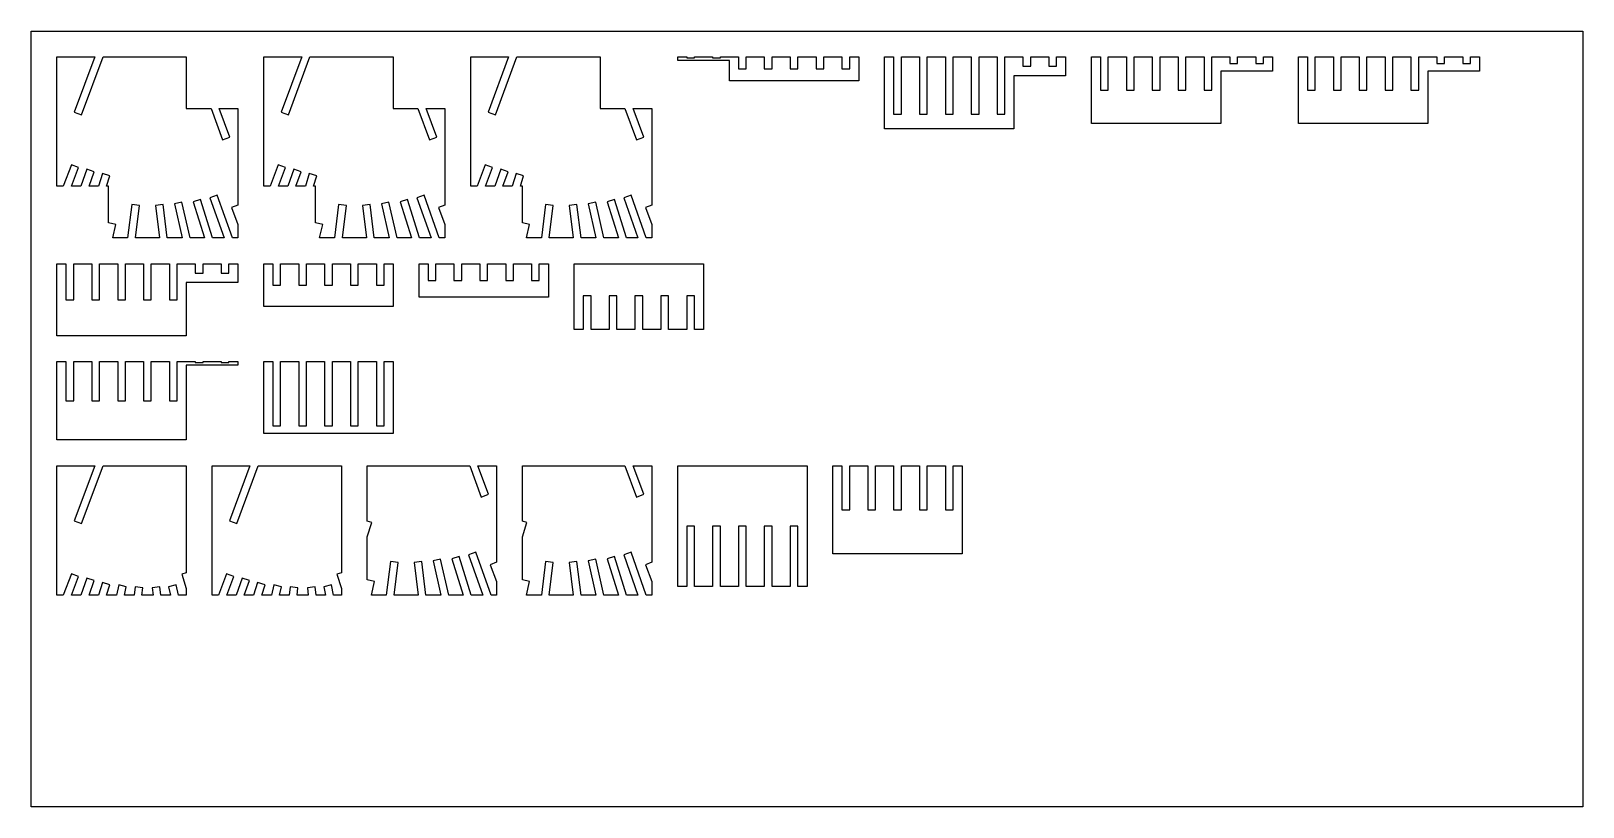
# Model space of a CAD drawing. Header units: metres. Extents: x 0 to 600, y 0 to 300.
import ezdxf

# ---------------------------------------------------------------- set-up
doc = ezdxf.new("R2010")
doc.units = ezdxf.units.M

msp = doc.modelspace()

# ---------------------------------------------------------------- linework, layer by layer
at = {"layer": 'C-1'}
for p, q in [((250, 85.266576), (250, 131.934626)), ((250, 131.934626), (300, 131.934626)), ((300, 131.934626), (300, 85.266576)), ((256.5, 108.600601), (253.5, 108.600601)), ((253.5, 108.600601), (253.5, 85.266576)), ((256.5, 85.266576), (256.5, 108.600601)), ((266.5, 108.600601), (263.5, 108.600601)), ((263.5, 108.600601), (263.5, 85.266576)), ((266.5, 85.266576), (266.5, 108.600601)), ((276.5, 108.600601), (273.5, 108.600601)), ((273.5, 108.600601), (273.5, 85.266576)), ((276.5, 85.266576), (276.5, 108.600601)), ((286.5, 108.600601), (283.5, 108.600601)), ((283.5, 108.600601), (283.5, 85.266576)), ((286.5, 85.266576), (286.5, 108.600601)), ((296.5, 108.600601), (293.5, 108.600601)), ((293.5, 108.600601), (293.5, 85.266576)), ((296.5, 85.266576), (296.5, 108.600601)), ((253.5, 85.266576), (250, 85.266576)), ((263.5, 85.266576), (256.5, 85.266576)), ((273.5, 85.266576), (266.5, 85.266576)), ((283.5, 85.266576), (276.5, 85.266576)), ((293.5, 85.266576), (286.5, 85.266576)), ((300, 85.266576), (296.5, 85.266576))]:
    msp.add_line(p, q, dxfattribs=at)
at = {"layer": 'C-10'}
for p, q in [((310, 97.843293), (310, 131.934626)), ((310, 131.934626), (313.5, 131.934626)), ((313.5, 131.934626), (313.5, 114.888959)), ((316.5, 114.888959), (316.5, 131.934626)), ((316.5, 131.934626), (323.5, 131.934626)), ((323.5, 131.934626), (323.5, 114.888959)), ((326.5, 114.888959), (326.5, 131.934626)), ((326.5, 131.934626), (333.5, 131.934626)), ((333.5, 131.934626), (333.5, 114.888959)), ((336.5, 114.888959), (336.5, 131.934626)), ((336.5, 131.934626), (343.5, 131.934626)), ((343.5, 131.934626), (343.5, 114.888959)), ((346.5, 114.888959), (346.5, 131.934626)), ((346.5, 131.934626), (353.5, 131.934626)), ((353.5, 131.934626), (353.5, 114.888959)), ((356.5, 114.888959), (356.5, 131.934626)), ((356.5, 131.934626), (360, 131.934626)), ((360, 131.934626), (360, 97.843293)), ((313.5, 114.888959), (316.5, 114.888959)), ((323.5, 114.888959), (326.5, 114.888959)), ((333.5, 114.888959), (336.5, 114.888959)), ((343.5, 114.888959), (346.5, 114.888959)), ((353.5, 114.888959), (356.5, 114.888959)), ((360, 97.843293), (310, 97.843293))]:
    msp.add_line(p, q, dxfattribs=at)
at = {"layer": 'C-11'}
for p, q in [((90, 144.333823), (90, 172.209643)), ((90, 172.209643), (93.5, 172.209643)), ((93.5, 172.209643), (93.5, 147.385496)), ((96.5, 147.385496), (96.5, 172.209643)), ((96.5, 172.209643), (103.5, 172.209643)), ((103.5, 172.209643), (103.5, 147.385496)), ((106.5, 147.385496), (106.5, 172.209643)), ((106.5, 172.209643), (113.5, 172.209643)), ((113.5, 172.209643), (113.5, 147.385496)), ((116.5, 147.385496), (116.5, 172.209643)), ((116.5, 172.209643), (123.5, 172.209643)), ((123.5, 172.209643), (123.5, 147.385496)), ((126.5, 147.385496), (126.5, 172.209643)), ((126.5, 172.209643), (133.5, 172.209643)), ((133.5, 172.209643), (133.5, 147.385496)), ((136.5, 147.385496), (136.5, 172.209643)), ((136.5, 172.209643), (140, 172.209643)), ((140, 172.209643), (140, 144.333823)), ((140, 144.333823), (90, 144.333823)), ((93.5, 147.385496), (96.5, 147.385496)), ((103.5, 147.385496), (106.5, 147.385496)), ((113.5, 147.385496), (116.5, 147.385496)), ((123.5, 147.385496), (126.5, 147.385496)), ((133.5, 147.385496), (136.5, 147.385496))]:
    msp.add_line(p, q, dxfattribs=at)
at = {"layer": 'C-12'}
for p, q in [((210, 184.665847), (210, 210)), ((210, 210), (260, 210)), ((260, 210), (260, 184.665847)), ((216.5, 197.651885), (213.5, 197.651885)), ((213.5, 197.651885), (213.5, 184.665847)), ((216.5, 184.665847), (216.5, 197.651885)), ((226.5, 197.651885), (223.5, 197.651885)), ((223.5, 197.651885), (223.5, 184.665847)), ((226.5, 184.665847), (226.5, 197.651885)), ((236.5, 197.651885), (233.5, 197.651885)), ((233.5, 197.651885), (233.5, 184.665847)), ((236.5, 184.665847), (236.5, 197.651885)), ((246.5, 197.651885), (243.5, 197.651885)), ((243.5, 197.651885), (243.5, 184.665847)), ((246.5, 184.665847), (246.5, 197.651885)), ((256.5, 197.651885), (253.5, 197.651885)), ((253.5, 197.651885), (253.5, 184.665847)), ((256.5, 184.665847), (256.5, 197.651885)), ((213.5, 184.665847), (210, 184.665847)), ((223.5, 184.665847), (216.5, 184.665847)), ((233.5, 184.665847), (226.5, 184.665847)), ((243.5, 184.665847), (236.5, 184.665847)), ((253.5, 184.665847), (246.5, 184.665847)), ((260, 184.665847), (256.5, 184.665847))]:
    msp.add_line(p, q, dxfattribs=at)
at = {"layer": 'C-2'}
for p, q in [((90, 193.449925), (90, 210)), ((90, 210), (93.5, 210)), ((93.5, 210), (93.5, 201.724963)), ((96.5, 201.724963), (96.5, 210)), ((96.5, 210), (103.5, 210)), ((103.5, 210), (103.5, 201.724963)), ((106.5, 201.724963), (106.5, 210)), ((106.5, 210), (113.5, 210)), ((113.5, 210), (113.5, 201.724963)), ((116.5, 201.724963), (116.5, 210)), ((116.5, 210), (123.5, 210)), ((123.5, 210), (123.5, 201.724963)), ((126.5, 201.724963), (126.5, 210)), ((126.5, 210), (133.5, 210)), ((133.5, 210), (133.5, 201.724963)), ((136.5, 201.724963), (136.5, 210)), ((136.5, 210), (140, 210)), ((140, 210), (140, 193.449925)), ((93.5, 201.724963), (96.5, 201.724963)), ((103.5, 201.724963), (106.5, 201.724963)), ((113.5, 201.724963), (116.5, 201.724963)), ((123.5, 201.724963), (126.5, 201.724963)), ((133.5, 201.724963), (136.5, 201.724963)), ((140, 193.449925), (90, 193.449925))]:
    msp.add_line(p, q, dxfattribs=at)
at = {"layer": 'C-3'}
for p, q in [((150, 197.129852), (150, 210)), ((150, 210), (153.5, 210)), ((153.5, 210), (153.5, 203.564926)), ((156.5, 203.564926), (156.5, 210)), ((156.5, 210), (163.5, 210)), ((163.5, 210), (163.5, 203.564926)), ((166.5, 203.564926), (166.5, 210)), ((166.5, 210), (173.5, 210)), ((173.5, 210), (173.5, 203.564926)), ((176.5, 203.564926), (176.5, 210)), ((176.5, 210), (183.5, 210)), ((183.5, 210), (183.5, 203.564926)), ((186.5, 203.564926), (186.5, 210)), ((186.5, 210), (193.5, 210)), ((193.5, 210), (193.5, 203.564926)), ((196.5, 203.564926), (196.5, 210)), ((196.5, 210), (200, 210)), ((200, 210), (200, 197.129852)), ((153.5, 203.564926), (156.5, 203.564926)), ((163.5, 203.564926), (166.5, 203.564926)), ((173.5, 203.564926), (176.5, 203.564926)), ((183.5, 203.564926), (186.5, 203.564926)), ((193.5, 203.564926), (196.5, 203.564926)), ((200, 197.129852), (150, 197.129852))]:
    msp.add_line(p, q, dxfattribs=at)
at = {"layer": 'C-4'}
for p, q in [((250, 288.608409), (250, 290)), ((250, 290), (253.5, 290)), ((270, 288.608409), (250, 288.608409)), ((253.5, 290), (253.5, 289.608409)), ((253.5, 289.608409), (256.5, 289.608409)), ((256.5, 289.608409), (256.5, 290)), ((256.5, 290), (263.5, 290)), ((263.5, 290), (263.5, 289.608409)), ((263.5, 289.608409), (266.5, 289.608409)), ((266.5, 289.608409), (266.5, 290)), ((266.5, 290), (273.5, 290)), ((270, 280.684746), (270, 288.608409)), ((273.5, 290), (273.5, 285.342373)), ((276.5, 285.342373), (276.5, 290)), ((276.5, 290), (283.5, 290)), ((283.5, 290), (283.5, 285.342373)), ((286.5, 285.342373), (286.5, 290)), ((286.5, 290), (293.5, 290)), ((293.5, 290), (293.5, 285.342373)), ((296.5, 285.342373), (296.5, 290)), ((296.5, 290), (303.5, 290)), ((303.5, 290), (303.5, 285.342373)), ((306.5, 285.342373), (306.5, 290)), ((306.5, 290), (313.5, 290)), ((313.5, 290), (313.5, 285.342373)), ((316.5, 285.342373), (316.5, 290)), ((316.5, 290), (320, 290)), ((320, 290), (320, 280.684746)), ((273.5, 285.342373), (276.5, 285.342373)), ((283.5, 285.342373), (286.5, 285.342373)), ((293.5, 285.342373), (296.5, 285.342373)), ((303.5, 285.342373), (306.5, 285.342373)), ((313.5, 285.342373), (316.5, 285.342373)), ((320, 280.684746), (270, 280.684746))]:
    msp.add_line(p, q, dxfattribs=at)
at = {"layer": 'C-5'}
for p, q in [((330, 262.209643), (330, 290)), ((330, 290), (333.5, 290)), ((333.5, 290), (333.5, 267.89342)), ((336.5, 267.89342), (336.5, 290)), ((336.5, 290), (343.5, 290)), ((343.5, 290), (343.5, 267.89342)), ((346.5, 267.89342), (346.5, 290)), ((346.5, 290), (353.5, 290)), ((353.5, 290), (353.5, 267.89342)), ((356.5, 267.89342), (356.5, 290)), ((356.5, 290), (363.5, 290)), ((363.5, 290), (363.5, 267.89342)), ((366.5, 267.89342), (366.5, 290)), ((366.5, 290), (373.5, 290)), ((373.5, 290), (373.5, 267.89342)), ((376.5, 267.89342), (376.5, 290)), ((376.5, 290), (383.5, 290)), ((383.5, 290), (383.5, 286.35651)), ((386.5, 286.35651), (386.5, 290)), ((386.5, 290), (393.5, 290)), ((393.5, 290), (393.5, 286.35651)), ((396.5, 286.35651), (396.5, 290)), ((396.5, 290), (400, 290)), ((400, 290), (400, 282.713021)), ((380, 282.713021), (380, 262.209643)), ((400, 282.713021), (380, 282.713021)), ((383.5, 286.35651), (386.5, 286.35651)), ((393.5, 286.35651), (396.5, 286.35651)), ((333.5, 267.89342), (336.5, 267.89342)), ((343.5, 267.89342), (346.5, 267.89342)), ((353.5, 267.89342), (356.5, 267.89342)), ((363.5, 267.89342), (366.5, 267.89342)), ((373.5, 267.89342), (376.5, 267.89342)), ((380, 262.209643), (330, 262.209643))]:
    msp.add_line(p, q, dxfattribs=at)
at = {"layer": 'C-6'}
for p, q in [((410, 264.301757), (410, 290)), ((410, 290), (413.5, 290)), ((413.5, 290), (413.5, 277.150878)), ((416.5, 277.150878), (416.5, 290)), ((416.5, 290), (423.5, 290)), ((423.5, 290), (423.5, 277.150878)), ((426.5, 277.150878), (426.5, 290)), ((426.5, 290), (433.5, 290)), ((433.5, 290), (433.5, 277.150878)), ((436.5, 277.150878), (436.5, 290)), ((436.5, 290), (443.5, 290)), ((443.5, 290), (443.5, 277.150878)), ((446.5, 277.150878), (446.5, 290)), ((446.5, 290), (453.5, 290)), ((453.5, 290), (453.5, 277.150878)), ((456.5, 277.150878), (456.5, 290)), ((456.5, 290), (463.5, 290)), ((463.5, 290), (463.5, 287.454481)), ((466.5, 287.454481), (466.5, 290)), ((466.5, 290), (473.5, 290)), ((473.5, 290), (473.5, 287.454481)), ((476.5, 287.454481), (476.5, 290)), ((476.5, 290), (480, 290)), ((480, 290), (480, 284.454481)), ((460, 284.454481), (460, 264.301757)), ((480, 284.454481), (460, 284.454481)), ((463.5, 287.454481), (466.5, 287.454481)), ((473.5, 287.454481), (476.5, 287.454481)), ((413.5, 277.150878), (416.5, 277.150878)), ((423.5, 277.150878), (426.5, 277.150878)), ((433.5, 277.150878), (436.5, 277.150878)), ((443.5, 277.150878), (446.5, 277.150878)), ((453.5, 277.150878), (456.5, 277.150878)), ((460, 264.301757), (410, 264.301757))]:
    msp.add_line(p, q, dxfattribs=at)
at = {"layer": 'C-7'}
for p, q in [((490, 264.301757), (490, 290)), ((490, 290), (493.5, 290)), ((493.5, 290), (493.5, 277.150878)), ((496.5, 277.150878), (496.5, 290)), ((496.5, 290), (503.5, 290)), ((503.5, 290), (503.5, 277.150878)), ((506.5, 277.150878), (506.5, 290)), ((506.5, 290), (513.5, 290)), ((513.5, 290), (513.5, 277.150878)), ((516.5, 277.150878), (516.5, 290)), ((516.5, 290), (523.5, 290)), ((523.5, 290), (523.5, 277.150878)), ((526.5, 277.150878), (526.5, 290)), ((526.5, 290), (533.5, 290)), ((533.5, 290), (533.5, 277.150878)), ((536.5, 277.150878), (536.5, 290)), ((536.5, 290), (543.5, 290)), ((543.5, 290), (543.5, 287.454481)), ((546.5, 287.454481), (546.5, 290)), ((546.5, 290), (553.5, 290)), ((553.5, 290), (553.5, 287.454481)), ((556.5, 287.454481), (556.5, 290)), ((556.5, 290), (560, 290)), ((560, 290), (560, 284.454481)), ((540, 284.454481), (540, 264.301757)), ((560, 284.454481), (540, 284.454481)), ((543.5, 287.454481), (546.5, 287.454481)), ((553.5, 287.454481), (556.5, 287.454481)), ((493.5, 277.150878), (496.5, 277.150878)), ((503.5, 277.150878), (506.5, 277.150878)), ((513.5, 277.150878), (516.5, 277.150878)), ((523.5, 277.150878), (526.5, 277.150878)), ((533.5, 277.150878), (536.5, 277.150878)), ((540, 264.301757), (490, 264.301757))]:
    msp.add_line(p, q, dxfattribs=at)
at = {"layer": 'C-8'}
for p, q in [((10, 182.209643), (10, 210)), ((10, 210), (13.5, 210)), ((13.5, 210), (13.5, 196.104821)), ((16.5, 196.104821), (16.5, 210)), ((16.5, 210), (23.5, 210)), ((23.5, 210), (23.5, 196.104821)), ((26.5, 196.104821), (26.5, 210)), ((26.5, 210), (33.5, 210)), ((33.5, 210), (33.5, 196.104821)), ((36.5, 196.104821), (36.5, 210)), ((36.5, 210), (43.5, 210)), ((43.5, 210), (43.5, 196.104821)), ((46.5, 196.104821), (46.5, 210)), ((46.5, 210), (53.5, 210)), ((53.5, 210), (53.5, 196.104821)), ((56.5, 196.104821), (56.5, 210)), ((56.5, 210), (63.5, 210)), ((63.5, 210), (63.5, 206.35651)), ((66.5, 206.35651), (66.5, 210)), ((66.5, 210), (73.5, 210)), ((73.5, 210), (73.5, 206.35651)), ((76.5, 206.35651), (76.5, 210)), ((76.5, 210), (80, 210)), ((80, 210), (80, 202.713021)), ((63.5, 206.35651), (66.5, 206.35651)), ((73.5, 206.35651), (76.5, 206.35651)), ((60, 202.713021), (60, 182.209643)), ((80, 202.713021), (60, 202.713021)), ((13.5, 196.104821), (16.5, 196.104821)), ((23.5, 196.104821), (26.5, 196.104821)), ((33.5, 196.104821), (36.5, 196.104821)), ((43.5, 196.104821), (46.5, 196.104821)), ((53.5, 196.104821), (56.5, 196.104821)), ((60, 182.209643), (10, 182.209643))]:
    msp.add_line(p, q, dxfattribs=at)
at = {"layer": 'C-9'}
for p, q in [((10, 141.934626), (10, 172.209643)), ((10, 172.209643), (13.5, 172.209643)), ((13.5, 172.209643), (13.5, 157.072134)), ((16.5, 157.072134), (16.5, 172.209643)), ((16.5, 172.209643), (23.5, 172.209643)), ((23.5, 172.209643), (23.5, 157.072134)), ((26.5, 157.072134), (26.5, 172.209643)), ((26.5, 172.209643), (33.5, 172.209643)), ((33.5, 172.209643), (33.5, 157.072134)), ((36.5, 157.072134), (36.5, 172.209643)), ((36.5, 172.209643), (43.5, 172.209643)), ((43.5, 172.209643), (43.5, 157.072134)), ((46.5, 157.072134), (46.5, 172.209643)), ((46.5, 172.209643), (53.5, 172.209643)), ((53.5, 172.209643), (53.5, 157.072134)), ((56.5, 157.072134), (56.5, 172.209643)), ((56.5, 172.209643), (63.5, 172.209643)), ((60, 170.818052), (60, 141.934626)), ((80, 170.818052), (60, 170.818052)), ((63.5, 172.209643), (63.5, 171.818052)), ((63.5, 171.818052), (66.5, 171.818052)), ((66.5, 171.818052), (66.5, 172.209643)), ((66.5, 172.209643), (73.5, 172.209643)), ((73.5, 172.209643), (73.5, 171.818052)), ((73.5, 171.818052), (76.5, 171.818052)), ((76.5, 171.818052), (76.5, 172.209643)), ((76.5, 172.209643), (80, 172.209643)), ((80, 172.209643), (80, 170.818052)), ((13.5, 157.072134), (16.5, 157.072134)), ((23.5, 157.072134), (26.5, 157.072134)), ((33.5, 157.072134), (36.5, 157.072134)), ((43.5, 157.072134), (46.5, 157.072134)), ((53.5, 157.072134), (56.5, 157.072134)), ((60, 141.934626), (10, 141.934626))]:
    msp.add_line(p, q, dxfattribs=at)
at = {"layer": 'sheet_boundary'}
for p, q in [((0, 300), (600, 300)), ((0, 0), (0, 300)), ((600, 300), (600, 0)), ((600, 0), (0, 0))]:
    msp.add_line(p, q, dxfattribs=at)
at = {"layer": 'Z-1'}
for p, q in [((10, 81.934626), (10, 131.934626)), ((10, 131.934626), (24.642867, 131.934626)), ((24.642867, 131.934626), (16.715242, 110.581634)), ((19.527667, 109.537478), (27.842952, 131.934626)), ((27.842952, 131.934626), (60, 131.934626)), ((60, 131.934626), (60, 90.543447)), ((16.715242, 110.581634), (19.527667, 109.537478)), ((15.602467, 90.199368), (12.440724, 81.934626)), ((18.404431, 89.127454), (15.602467, 90.199368)), ((60, 90.543447), (58.269546, 90.000958)), ((58.269546, 90.000958), (60, 84.481082)), ((15.652757, 81.934626), (18.404431, 89.127454)), ((21.580266, 88.500892), (19.250891, 81.934626)), ((24.40763, 87.497888), (21.580266, 88.500892)), ((22.434069, 81.934626), (24.40763, 87.497888)), ((27.591684, 86.827687), (26.057734, 81.934626)), ((30.454312, 85.930267), (27.591684, 86.827687)), ((29.201699, 81.934626), (30.454312, 85.930267)), ((33.894588, 85.819002), (33.017619, 81.934626)), ((36.820935, 85.158326), (33.894588, 85.819002)), ((36.093126, 81.934626), (36.820935, 85.158326)), ((40.19849, 85.096209), (39.807032, 81.934626)), ((43.175755, 84.727573), (40.19849, 85.096209)), ((42.829941, 81.934626), (43.175755, 84.727573)), ((49.80151, 85.096209), (46.824245, 84.727573)), ((46.824245, 84.727573), (47.170059, 81.934626)), ((50.192968, 81.934626), (49.80151, 85.096209)), ((56.105412, 85.819002), (53.179065, 85.158326)), ((53.179065, 85.158326), (53.906874, 81.934626)), ((56.982381, 81.934626), (56.105412, 85.819002)), ((60, 84.481082), (60, 81.934626)), ((12.440724, 81.934626), (10, 81.934626)), ((19.250891, 81.934626), (15.652757, 81.934626)), ((26.057734, 81.934626), (22.434069, 81.934626)), ((33.017619, 81.934626), (29.201699, 81.934626)), ((39.807032, 81.934626), (36.093126, 81.934626)), ((47.170059, 81.934626), (42.829941, 81.934626)), ((53.906874, 81.934626), (50.192968, 81.934626)), ((60, 81.934626), (56.982381, 81.934626))]:
    msp.add_line(p, q, dxfattribs=at)
at = {"layer": 'Z-2'}
for p, q in [((70, 81.934626), (70, 131.934626)), ((70, 131.934626), (84.642867, 131.934626)), ((84.642867, 131.934626), (76.715242, 110.581634)), ((79.527667, 109.537478), (87.842952, 131.934626)), ((87.842952, 131.934626), (120, 131.934626)), ((120, 131.934626), (120, 90.543447)), ((76.715242, 110.581634), (79.527667, 109.537478)), ((75.602467, 90.199368), (72.440724, 81.934626)), ((78.404431, 89.127454), (75.602467, 90.199368)), ((120, 90.543447), (118.269546, 90.000958)), ((118.269546, 90.000958), (120, 84.481082)), ((75.652757, 81.934626), (78.404431, 89.127454)), ((81.580266, 88.500892), (79.250891, 81.934626)), ((84.40763, 87.497888), (81.580266, 88.500892)), ((82.434069, 81.934626), (84.40763, 87.497888)), ((87.591684, 86.827687), (86.057734, 81.934626)), ((90.454312, 85.930267), (87.591684, 86.827687)), ((89.201699, 81.934626), (90.454312, 85.930267)), ((93.894588, 85.819002), (93.017619, 81.934626)), ((96.820935, 85.158326), (93.894588, 85.819002)), ((96.093126, 81.934626), (96.820935, 85.158326)), ((100.19849, 85.096209), (99.807032, 81.934626)), ((103.175755, 84.727573), (100.19849, 85.096209)), ((102.829941, 81.934626), (103.175755, 84.727573)), ((109.80151, 85.096209), (106.824245, 84.727573)), ((106.824245, 84.727573), (107.170059, 81.934626)), ((110.192968, 81.934626), (109.80151, 85.096209)), ((116.105412, 85.819002), (113.179065, 85.158326)), ((113.179065, 85.158326), (113.906874, 81.934626)), ((116.982381, 81.934626), (116.105412, 85.819002)), ((120, 84.481082), (120, 81.934626)), ((72.440724, 81.934626), (70, 81.934626)), ((79.250891, 81.934626), (75.652757, 81.934626)), ((86.057734, 81.934626), (82.434069, 81.934626)), ((93.017619, 81.934626), (89.201699, 81.934626)), ((99.807032, 81.934626), (96.093126, 81.934626)), ((107.170059, 81.934626), (102.829941, 81.934626)), ((113.906874, 81.934626), (110.192968, 81.934626)), ((120, 81.934626), (116.982381, 81.934626))]:
    msp.add_line(p, q, dxfattribs=at)
at = {"layer": 'Z-3'}
for p, q in [((10, 240), (10, 290)), ((10, 290), (24.642867, 290)), ((24.642867, 290), (16.715242, 268.647008)), ((19.527667, 267.602852), (27.842952, 290)), ((27.842952, 290), (60, 290)), ((60, 290), (60, 270)), ((60, 270), (69.582355, 270)), ((69.582355, 270), (74.07397, 257.90187)), ((76.886396, 258.946026), (72.782439, 270)), ((72.782439, 270), (80, 270)), ((80, 270), (80, 232.689249)), ((16.715242, 268.647008), (19.527667, 267.602852)), ((74.07397, 257.90187), (76.886396, 258.946026)), ((15.602467, 248.264742), (12.440724, 240)), ((18.404431, 247.192828), (15.602467, 248.264742)), ((15.652757, 240), (18.404431, 247.192828)), ((21.580266, 246.566266), (19.250891, 240)), ((24.40763, 245.563262), (21.580266, 246.566266)), ((12.440724, 240), (10, 240)), ((19.250891, 240), (15.652757, 240)), ((22.434069, 240), (24.40763, 245.563262)), ((26.057734, 240), (22.434069, 240)), ((27.591684, 244.893061), (26.057734, 240)), ((30.454312, 243.995641), (27.591684, 244.893061)), ((29.201699, 240), (30.454312, 243.995641)), ((30, 240), (29.201699, 240)), ((30, 225.835865), (30, 240)), ((65.543266, 234.893061), (62.680638, 233.995641)), ((70.212166, 220), (65.543266, 234.893061)), ((71.967223, 236.566266), (69.139859, 235.563262)), ((69.139859, 235.563262), (74.66091, 220)), ((77.844087, 220), (71.967223, 236.566266)), ((38.932396, 232.936065), (37.33069, 220)), ((41.909661, 232.567429), (38.932396, 232.936065)), ((40.353598, 220), (41.909661, 232.567429)), ((51.067604, 232.936065), (48.090339, 232.567429)), ((48.090339, 232.567429), (49.646402, 220)), ((52.66931, 220), (51.067604, 232.936065)), ((58.363094, 233.884376), (55.436747, 233.2237)), ((55.436747, 233.2237), (58.422238, 220)), ((61.497745, 220), (58.363094, 233.884376)), ((62.680638, 233.995641), (67.068202, 220)), ((80, 232.689249), (77.508641, 231.73616)), ((77.508641, 231.73616), (80, 225.223792)), ((32.754894, 225.213897), (30, 225.835865)), ((31.577762, 220), (32.754894, 225.213897)), ((80, 225.223792), (80, 220)), ((37.33069, 220), (31.577762, 220)), ((49.646402, 220), (40.353598, 220)), ((58.422238, 220), (52.66931, 220)), ((67.068202, 220), (61.497745, 220)), ((74.66091, 220), (70.212166, 220)), ((80, 220), (77.844087, 220))]:
    msp.add_line(p, q, dxfattribs=at)
at = {"layer": 'Z-4'}
for p, q in [((90, 240), (90, 290)), ((90, 290), (104.642867, 290)), ((104.642867, 290), (96.715242, 268.647008)), ((99.527667, 267.602852), (107.842952, 290)), ((107.842952, 290), (140, 290)), ((140, 290), (140, 270)), ((140, 270), (149.582355, 270)), ((149.582355, 270), (154.07397, 257.90187)), ((156.886396, 258.946026), (152.782439, 270)), ((152.782439, 270), (160, 270)), ((160, 270), (160, 232.689249)), ((96.715242, 268.647008), (99.527667, 267.602852)), ((154.07397, 257.90187), (156.886396, 258.946026)), ((95.602467, 248.264742), (92.440724, 240)), ((98.404431, 247.192828), (95.602467, 248.264742)), ((95.652757, 240), (98.404431, 247.192828)), ((101.580266, 246.566266), (99.250891, 240)), ((104.40763, 245.563262), (101.580266, 246.566266)), ((92.440724, 240), (90, 240)), ((99.250891, 240), (95.652757, 240)), ((102.434069, 240), (104.40763, 245.563262)), ((106.057734, 240), (102.434069, 240)), ((107.591684, 244.893061), (106.057734, 240)), ((110.454312, 243.995641), (107.591684, 244.893061)), ((109.201699, 240), (110.454312, 243.995641)), ((110, 240), (109.201699, 240)), ((110, 225.835865), (110, 240)), ((145.543266, 234.893061), (142.680638, 233.995641)), ((150.212166, 220), (145.543266, 234.893061)), ((151.967223, 236.566266), (149.139859, 235.563262)), ((149.139859, 235.563262), (154.66091, 220)), ((157.844087, 220), (151.967223, 236.566266)), ((118.932396, 232.936065), (117.33069, 220)), ((121.909661, 232.567429), (118.932396, 232.936065)), ((120.353598, 220), (121.909661, 232.567429)), ((131.067604, 232.936065), (128.090339, 232.567429)), ((128.090339, 232.567429), (129.646402, 220)), ((132.66931, 220), (131.067604, 232.936065)), ((138.363094, 233.884376), (135.436747, 233.2237)), ((135.436747, 233.2237), (138.422238, 220)), ((141.497745, 220), (138.363094, 233.884376)), ((142.680638, 233.995641), (147.068202, 220)), ((160, 232.689249), (157.508641, 231.73616)), ((157.508641, 231.73616), (160, 225.223792)), ((112.754894, 225.213897), (110, 225.835865)), ((111.577762, 220), (112.754894, 225.213897)), ((160, 225.223792), (160, 220)), ((117.33069, 220), (111.577762, 220)), ((129.646402, 220), (120.353598, 220)), ((138.422238, 220), (132.66931, 220)), ((147.068202, 220), (141.497745, 220)), ((154.66091, 220), (150.212166, 220)), ((160, 220), (157.844087, 220))]:
    msp.add_line(p, q, dxfattribs=at)
at = {"layer": 'Z-5'}
for p, q in [((170, 240), (170, 290)), ((170, 290), (184.642867, 290)), ((184.642867, 290), (176.715242, 268.647008)), ((179.527667, 267.602852), (187.842952, 290)), ((187.842952, 290), (220, 290)), ((220, 290), (220, 270)), ((220, 270), (229.582355, 270)), ((229.582355, 270), (234.07397, 257.90187)), ((236.886396, 258.946026), (232.782439, 270)), ((232.782439, 270), (240, 270)), ((240, 270), (240, 232.689249)), ((176.715242, 268.647008), (179.527667, 267.602852)), ((234.07397, 257.90187), (236.886396, 258.946026)), ((175.602467, 248.264742), (172.440724, 240)), ((178.404431, 247.192828), (175.602467, 248.264742)), ((175.652757, 240), (178.404431, 247.192828)), ((181.580266, 246.566266), (179.250891, 240)), ((184.40763, 245.563262), (181.580266, 246.566266)), ((172.440724, 240), (170, 240)), ((179.250891, 240), (175.652757, 240)), ((182.434069, 240), (184.40763, 245.563262)), ((186.057734, 240), (182.434069, 240)), ((187.591684, 244.893061), (186.057734, 240)), ((190.454312, 243.995641), (187.591684, 244.893061)), ((189.201699, 240), (190.454312, 243.995641)), ((190, 240), (189.201699, 240)), ((190, 225.835865), (190, 240)), ((225.543266, 234.893061), (222.680638, 233.995641)), ((230.212166, 220), (225.543266, 234.893061)), ((231.967223, 236.566266), (229.139859, 235.563262)), ((229.139859, 235.563262), (234.66091, 220)), ((237.844087, 220), (231.967223, 236.566266)), ((198.932396, 232.936065), (197.33069, 220)), ((201.909661, 232.567429), (198.932396, 232.936065)), ((200.353598, 220), (201.909661, 232.567429)), ((211.067604, 232.936065), (208.090339, 232.567429)), ((208.090339, 232.567429), (209.646402, 220)), ((212.66931, 220), (211.067604, 232.936065)), ((218.363094, 233.884376), (215.436747, 233.2237)), ((215.436747, 233.2237), (218.422238, 220)), ((221.497745, 220), (218.363094, 233.884376)), ((222.680638, 233.995641), (227.068202, 220)), ((240, 232.689249), (237.508641, 231.73616)), ((237.508641, 231.73616), (240, 225.223792)), ((192.754894, 225.213897), (190, 225.835865)), ((191.577762, 220), (192.754894, 225.213897)), ((240, 225.223792), (240, 220)), ((197.33069, 220), (191.577762, 220)), ((209.646402, 220), (200.353598, 220)), ((218.422238, 220), (212.66931, 220)), ((227.068202, 220), (221.497745, 220)), ((234.66091, 220), (230.212166, 220)), ((240, 220), (237.844087, 220))]:
    msp.add_line(p, q, dxfattribs=at)
at = {"layer": 'Z-6'}
for p, q in [((130, 110.543447), (130, 131.934626)), ((130, 131.934626), (169.582355, 131.934626)), ((169.582355, 131.934626), (174.07397, 119.836496)), ((176.886396, 120.880652), (172.782439, 131.934626)), ((172.782439, 131.934626), (180, 131.934626)), ((180, 131.934626), (180, 94.623875)), ((174.07397, 119.836496), (176.886396, 120.880652)), ((131.730454, 110.000958), (130, 110.543447)), ((130, 104.481082), (131.730454, 110.000958)), ((130, 87.770491), (130, 104.481082)), ((165.543266, 96.827687), (162.680638, 95.930267)), ((170.212166, 81.934626), (165.543266, 96.827687)), ((171.967223, 98.500892), (169.139859, 97.497888)), ((169.139859, 97.497888), (174.66091, 81.934626)), ((177.844087, 81.934626), (171.967223, 98.500892)), ((138.932396, 94.870691), (137.33069, 81.934626)), ((141.909661, 94.502055), (138.932396, 94.870691)), ((140.353598, 81.934626), (141.909661, 94.502055)), ((151.067604, 94.870691), (148.090339, 94.502055)), ((148.090339, 94.502055), (149.646402, 81.934626)), ((152.66931, 81.934626), (151.067604, 94.870691)), ((158.363094, 95.819002), (155.436747, 95.158326)), ((155.436747, 95.158326), (158.422238, 81.934626)), ((161.497745, 81.934626), (158.363094, 95.819002)), ((162.680638, 95.930267), (167.068202, 81.934626)), ((180, 94.623875), (177.508641, 93.670786)), ((177.508641, 93.670786), (180, 87.158417)), ((132.754894, 87.148523), (130, 87.770491)), ((131.577762, 81.934626), (132.754894, 87.148523)), ((180, 87.158417), (180, 81.934626)), ((137.33069, 81.934626), (131.577762, 81.934626)), ((149.646402, 81.934626), (140.353598, 81.934626)), ((158.422238, 81.934626), (152.66931, 81.934626)), ((167.068202, 81.934626), (161.497745, 81.934626)), ((174.66091, 81.934626), (170.212166, 81.934626)), ((180, 81.934626), (177.844087, 81.934626))]:
    msp.add_line(p, q, dxfattribs=at)
at = {"layer": 'Z-7'}
for p, q in [((190, 110.543447), (190, 131.934626)), ((190, 131.934626), (229.582355, 131.934626)), ((229.582355, 131.934626), (234.07397, 119.836496)), ((236.886396, 120.880652), (232.782439, 131.934626)), ((232.782439, 131.934626), (240, 131.934626)), ((240, 131.934626), (240, 94.623875)), ((234.07397, 119.836496), (236.886396, 120.880652)), ((191.730454, 110.000958), (190, 110.543447)), ((190, 104.481082), (191.730454, 110.000958)), ((190, 87.770491), (190, 104.481082)), ((225.543266, 96.827687), (222.680638, 95.930267)), ((230.212166, 81.934626), (225.543266, 96.827687)), ((231.967223, 98.500892), (229.139859, 97.497888)), ((229.139859, 97.497888), (234.66091, 81.934626)), ((237.844087, 81.934626), (231.967223, 98.500892)), ((198.932396, 94.870691), (197.33069, 81.934626)), ((201.909661, 94.502055), (198.932396, 94.870691)), ((200.353598, 81.934626), (201.909661, 94.502055)), ((211.067604, 94.870691), (208.090339, 94.502055)), ((208.090339, 94.502055), (209.646402, 81.934626)), ((212.66931, 81.934626), (211.067604, 94.870691)), ((218.363094, 95.819002), (215.436747, 95.158326)), ((215.436747, 95.158326), (218.422238, 81.934626)), ((221.497745, 81.934626), (218.363094, 95.819002)), ((222.680638, 95.930267), (227.068202, 81.934626)), ((240, 94.623875), (237.508641, 93.670786)), ((237.508641, 93.670786), (240, 87.158417)), ((192.754894, 87.148523), (190, 87.770491)), ((191.577762, 81.934626), (192.754894, 87.148523)), ((240, 87.158417), (240, 81.934626)), ((197.33069, 81.934626), (191.577762, 81.934626)), ((209.646402, 81.934626), (200.353598, 81.934626)), ((218.422238, 81.934626), (212.66931, 81.934626)), ((227.068202, 81.934626), (221.497745, 81.934626)), ((234.66091, 81.934626), (230.212166, 81.934626)), ((240, 81.934626), (237.844087, 81.934626))]:
    msp.add_line(p, q, dxfattribs=at)

doc.saveas('drawing.dxf')
